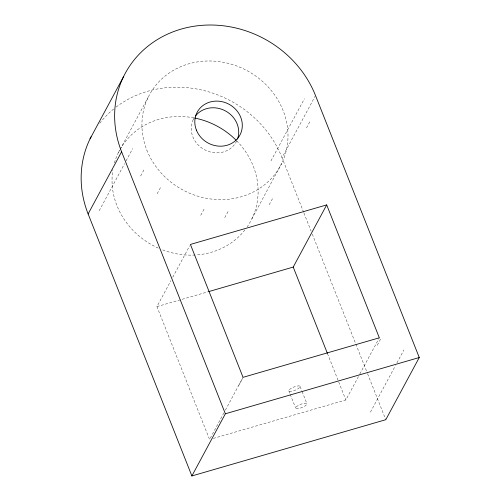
<?xml version="1.0" encoding="UTF-8"?>
<svg xmlns="http://www.w3.org/2000/svg" width="501" height="501" viewBox="0 0 501 501"><rect width="100%" height="100%" fill="white"/><g stroke="black" fill="none" stroke-linecap="round" stroke-linejoin="round"><path stroke-width="0.38" stroke-dasharray="2.5 1.88" d="M118.286 152.805L119.764 150.068M120.134 149.379L148.177 97.3M99.211 210.727L124.592 163.589M126.064 160.852L132.684 148.559M140.606 176.039L144.188 169.382M193.242 119.576L193.962 118.242M157.182 193.749L160.765 187.086M200.751 215.28L204.333 208.616M223.916 412.855L209.568 439.502L156.938 306.606L170.922 280.648M172.757 277.228L189.679 245.803M224.767 217.634L228.356 210.977M270.947 160.909L304.42 98.741M303.644 212.28L282.025 157.696L315.135 96.205M251.865 218.824L281.756 163.32M306.493 127.918L310.075 121.261M269.219 204.746L272.807 198.083M225.387 410.125L243.041 377.334M238.777 385.394L242.365 378.731M213.313 438.413L345.853 399.967L359.461 374.692M359.831 374.009L379.326 337.799M377.278 345.22L380.86 338.557M370.427 412.116L395.439 365.655M396.911 362.924L403.9 349.942M156.938 306.606L207.859 291.832M303.932 213.006L311.134 231.205M312.286 234.111L367.339 373.126M367.628 373.852L385.783 419.706M327.447 353.493L345.853 399.967M300.105 386.522L301.821 390.843M302.103 391.563L306.956 403.812M288.789 390.78L289.929 393.661M290.211 394.381L295.634 408.065M236.685 141.044A24.23 22.031 28.3 0 1 204.295 149.586A24.23 22.031 28.3 0 1 194.288 117.685M244.92 229.946A74.511 67.748 28.3 0 1 195.997 254.971M195.215 255.022A74.511 67.748 28.3 0 1 161.904 249.611M158.303 248.101A74.511 67.748 28.3 0 1 112.907 169.714M114.435 162.913A74.511 67.748 28.3 0 1 119.695 150.087M120.071 149.411A74.511 67.748 28.3 0 1 194.858 118.067M236.616 140.725A74.511 67.748 28.3 0 1 247.218 226.821M99.749 123.265A106.012 96.392 28.3 0 1 113.689 108.986M116.132 107.057A106.012 96.392 28.3 0 1 282.025 157.696M291.375 388.219L290.248 388.933A6.056 1.716 -21.6 0 0 290.129 391.387A6.056 1.716 -21.6 0 0 297.519 389.083L298.646 388.369A6.056 1.716 -21.6 0 0 298.771 385.908A6.056 1.716 -21.6 0 0 291.375 388.219M298.22 405.503L297.093 406.217A6.056 1.716 -21.6 0 0 296.974 408.678A6.056 1.716 -21.6 0 0 304.364 406.374L305.491 405.653A6.056 1.716 -21.6 0 0 305.616 403.199A6.056 1.716 -21.6 0 0 298.22 405.503M146.824 150.075A74.511 67.748 28.3 0 0 271.824 177.968A74.511 67.748 28.3 0 0 226.245 62.882A74.511 67.748 28.3 0 0 146.824 150.075"/><path stroke-width="0.75" d="M90.048 138.852L123.528 76.684M88.126 213.94L121.605 151.772A106.012 96.392 28.3 0 1 181.111 29.108A106.012 96.392 28.3 0 1 315.498 95.522L419.256 357.532L385.783 419.706L191.883 475.95L88.126 213.94A106.012 96.392 28.3 0 1 91.069 136.817M208.61 291.62L293.223 267.071L326.696 204.903L379.326 337.799L243.041 377.334L190.418 244.438L326.696 204.903M191.883 475.95L225.362 413.782L419.256 357.532M293.223 267.071L327.447 353.493M121.605 151.772L225.362 413.782M195.54 115.906A24.23 22.031 28.3 0 1 225.644 111.034A24.23 22.031 28.3 0 1 237.524 139.053M194.858 118.067A74.511 67.748 28.3 0 1 236.071 140.174M196.392 130.078A24.23 22.031 28.3 0 0 237.042 139.146A24.23 22.031 28.3 0 0 222.219 101.722A24.23 22.031 28.3 0 0 196.392 130.078"/></g></svg>
